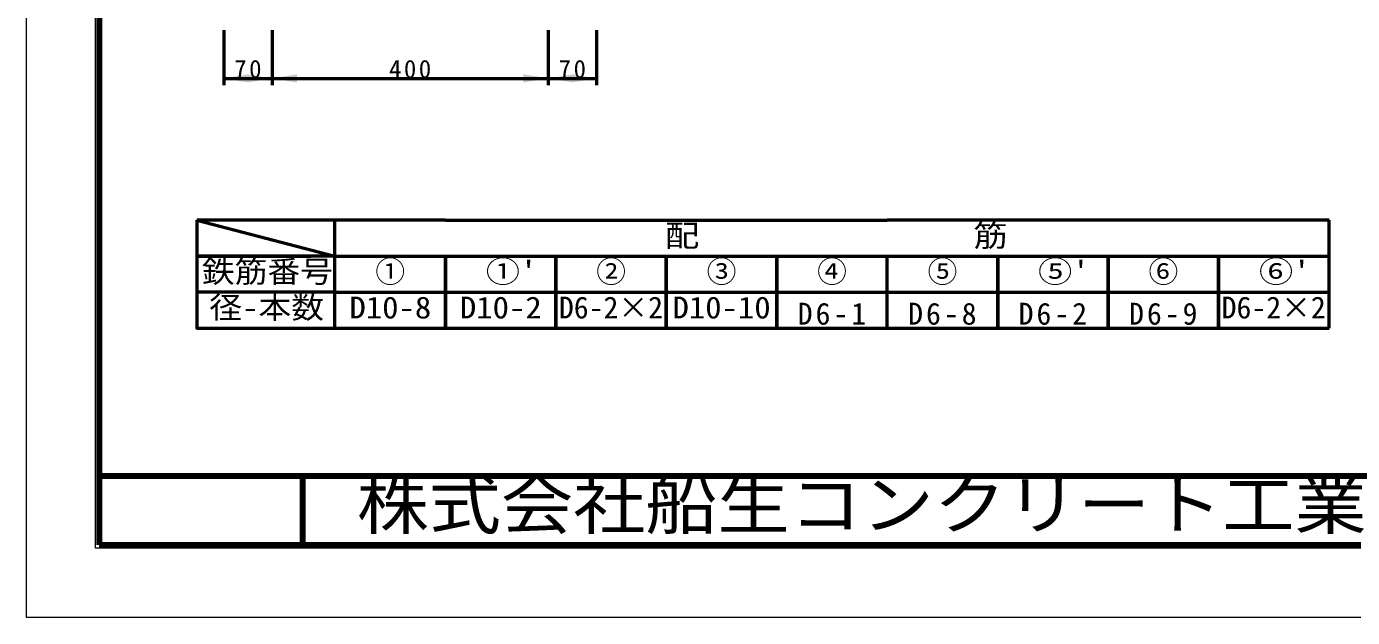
# Model space of a CAD drawing. Units: millimetres, scale not verified. Extents: x -2102 to 2102, y -1485 to 1485.
# Drawn here: x -2102 to -182, y -1485 to -630 of the extents above; entities that cross this region are included whole.
import ezdxf
from ezdxf.enums import TextEntityAlignment as Align

# ---------------------------------------------------------------- set-up
doc = ezdxf.new("R2010")
doc.units = ezdxf.units.MM
doc.header["$LTSCALE"] = 5
doc.layers.add('0-0_V-nasSTD', color=7, linetype='Continuous', lineweight=35)
doc.layers.add('0-1_0', color=7, linetype='Continuous', lineweight=50)
doc.styles.add('ＭＳ ゴシック', font='')
doc.styles.get('ＭＳ ゴシック').set_extended_font_data('MS Gothic')

msp = doc.modelspace()

# ---------------------------------------------------------------- linework, layer by layer
at = {"layer": '0-0_V-nasSTD', "lineweight": 100}
for p, q in [((-1997.5, 1380), (-1997.5, -1380)), ((-1702.5, -1280), (-1702.5, -1380)), ((-1997.5, -1380), (1997.5, -1380))]:
    msp.add_line(p, q, dxfattribs=at)
at = {"layer": '0-0_V-nasSTD', "lineweight": 50}
for p, q in [((-1855.697, -910.318), (-1655.697, -962.318)), ((-1495.697, -910.318), (-1655.697, -910.318)), ((-695.697, -910.318), (-855.697, -910.318)), ((-535.697, -910.318), (-695.697, -910.318)), ((-375.697, -910.318), (-535.697, -910.318)), ((-215.697, -910.318), (-375.697, -910.318)), ((-215.697, -962.318), (-215.697, -910.318)), ((-1855.697, -962.318), (-1855.697, -1014.318)), ((-1655.697, -962.318), (-1495.697, -962.318)), ((-1015.697, -962.318), (-855.697, -962.318)), ((-375.697, -962.318), (-215.697, -962.318)), ((-1015.697, -1014.318), (-855.697, -1014.318)), ((-375.697, -1014.318), (-215.697, -1014.318)), ((-1015.697, -1066.318), (-855.697, -1066.318)), ((-375.697, -1066.318), (-215.697, -1066.318))]:
    msp.add_line(p, q, dxfattribs=at)
at = {"layer": '0-0_V-nasSTD', "lineweight": 18}
for points in [[(-2102.5, -1485), (-2102.5, 1485), (2102.5, 1485), (2102.5, -1485)], [(-2002.5, -1385), (-2002.5, 1385), (2002.5, 1385), (2002.5, -1385)]]:
    msp.add_lwpolyline(points, close=True, dxfattribs=at)
at = {"layer": '0-0_V-nasSTD', "lineweight": 50}
for points in [[(-1855.697, -910.318), (-1855.697, -962.318), (-1690.697, -962.318)], [(-1655.697, -962.318), (-1655.697, -910.318), (-1855.697, -910.318)], [(-1495.697, -910.318), (-1335.697, -910.318), (-1175.697, -910.318), (-1015.697, -910.318), (-855.697, -910.318)], [(-1655.697, -1014.318), (-1655.697, -962.318), (-1855.697, -962.318)], [(-1655.697, -1014.318), (-1495.697, -1014.318), (-1495.697, -962.318), (-1495.697, -1014.318), (-1335.697, -1014.318), (-1335.697, -962.318), (-1335.697, -1014.318), (-1175.697, -1014.318), (-1175.697, -962.318), (-1175.697, -1014.318), (-1015.697, -1014.318)], [(-1495.697, -962.318), (-1335.697, -962.318), (-1175.697, -962.318), (-1015.697, -962.318)], [(-1015.697, -1014.318), (-1015.697, -962.318), (-1015.697, -1014.318)], [(-855.697, -1066.318), (-855.697, -1014.318), (-855.697, -962.318)], [(-855.697, -962.318), (-695.697, -962.318), (-535.697, -962.318), (-375.697, -962.318)], [(-855.697, -1014.318), (-695.697, -1014.318), (-695.697, -962.318), (-695.697, -1014.318), (-535.697, -1014.318), (-535.697, -962.318), (-535.697, -1014.318), (-375.697, -1014.318)], [(-375.697, -1014.318), (-375.697, -962.318), (-375.697, -1014.318)], [(-215.697, -1066.318), (-215.697, -1014.318), (-215.697, -962.318)], [(-1655.697, -1066.318), (-1495.697, -1066.318), (-1495.697, -1014.318), (-1495.697, -1066.318), (-1335.697, -1066.318), (-1335.697, -1014.318), (-1335.697, -1066.318), (-1175.697, -1066.318), (-1175.697, -1014.318), (-1175.697, -1066.318), (-1015.697, -1066.318)], [(-1015.697, -1066.318), (-1015.697, -1014.318), (-1015.697, -1066.318)], [(-855.697, -1066.318), (-695.697, -1066.318), (-695.697, -1014.318), (-695.697, -1066.318), (-535.697, -1066.318), (-535.697, -1014.318), (-535.697, -1066.318), (-375.697, -1066.318)], [(-375.697, -1066.318), (-375.697, -1014.318), (-375.697, -1066.318)]]:
    msp.add_lwpolyline(points, dxfattribs=at)
msp.add_lwpolyline([(-1855.697, -1014.318), (-1855.697, -1066.318), (-1655.697, -1066.318), (-1655.697, -1014.318)], close=True, dxfattribs=at)
at = {"layer": '0-0_V-nasSTD'}
for points in [[(-1816.763, -705.105), (-1780.763, -711.105), (-1780.763, -699.105)], [(-1782.763, -711.105), (-1782.763, -699.105), (-1746.763, -705.105)], [(-1746.763, -705.105), (-1710.763, -711.105), (-1710.763, -699.105)], [(-1382.763, -711.105), (-1382.763, -699.105), (-1346.763, -705.105)], [(-1346.763, -705.105), (-1310.763, -711.105), (-1310.763, -699.105)], [(-1312.763, -711.105), (-1312.763, -699.105), (-1276.763, -705.105)]]:
    msp.add_solid(points, dxfattribs=at)
at = {"layer": '0-1_0'}
for p, q in [((-1816.763, -635.105), (-1816.763, -715.105)), ((-1746.763, -635.105), (-1746.763, -715.105)), ((-1346.763, -635.105), (-1346.763, -715.105)), ((-1276.763, -635.105), (-1276.763, -715.105)), ((-1816.763, -705.105), (-1746.763, -705.105)), ((-1746.763, -705.105), (-1346.763, -705.105)), ((-1346.763, -705.105), (-1276.763, -705.105))]:
    msp.add_line(p, q, dxfattribs=at)
at = {"layer": '0-1_0', "lineweight": 100}
msp.add_line((-1997.5, -1280), (1997.5, -1280), dxfattribs=at)

# ---------------------------------------------------------------- texts
at = {"layer": '0-0_V-nasSTD', "style": 'ＭＳ ゴシック'}
for s, height, width, p in [('配\u3000\u3000\u3000\u3000      \u3000筋', 31.67, 1.15, (-1177.617, -957.918)), ('鉄筋番号', 31.67, 1.1, (-1848.577, -1009.918)), ("①'", 31.67, 1.15, (-1437.297, -1009.918)), ("⑤'", 31.67, 1.15, (-637.297, -1009.918)), ("⑥'", 31.67, 1.15, (-317.297, -1009.918)), ('径-本数', 31.67, 1.1, (-1837.777, -1061.918)), ('D10-8', 31.67, 1.1, (-1634.697, -1061.918)), ('D10-2', 31.67, 1.1, (-1474.697, -1061.918)), ('D10-10', 31.67, 1.1, (-1166.747, -1061.918)), ('株式会社船生コンクリート工業', 69.65, 1.1, (-1624.221, -1377.45))]:
    msp.add_text(s, height=height, dxfattribs=dict(at, width=width)).set_placement(p, align=Align.BOTTOM_LEFT)
for s, p in [('①', (-1597.297, -1009.918)), ('②', (-1277.297, -1009.918)), ('③', (-1117.297, -1009.918)), ('④', (-957.297, -1009.918)), ('⑤', (-797.297, -1009.918)), ('⑥', (-477.297, -1009.918)), ('D6-2×2', (-1331.297, -1061.918)), ('D6-2×2', (-371.297, -1061.918))]:
    msp.add_text(s, height=31.67, dxfattribs=at).set_placement(p, align=Align.BOTTOM_LEFT)
at = {"layer": '0-0_V-nasSTD', "attachment_point": 7, "style": 'ＭＳ ゴシック'}
for s, insert, char_height in [('\\T1.2;70', (-1801.563, -705.105), 26.39), ('\\T1.2;400', (-1577.363, -705.105), 26.39), ('\\T1.2;70', (-1331.563, -705.105), 26.39), ('\\T1.2;D6-1', (-985.377, -1061.918), 31.67), ('\\T1.2;D6-8', (-825.377, -1061.918), 31.67), ('\\T1.2;D6-2', (-665.377, -1061.918), 31.67), ('\\T1.2;D6-9', (-505.377, -1061.918), 31.67)]:
    msp.add_mtext(s, dxfattribs=dict(at, insert=insert, char_height=char_height))

doc.saveas('drawing.dxf')
